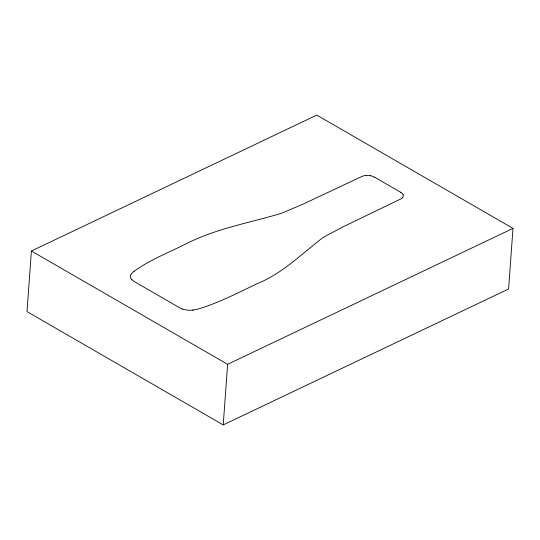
<?xml version="1.0" encoding="UTF-8"?>
<svg xmlns="http://www.w3.org/2000/svg" width="540" height="540" viewBox="0 0 540 540"><rect width="100%" height="100%" fill="white"/><g stroke="black" fill="none" stroke-linecap="round" stroke-linejoin="round"><path stroke-width="0.81" d="M31.401 251.019L27 311.614L223.229 424.906L508.599 288.981L513 228.386L316.771 115.094L31.401 251.019L227.63 364.311L513 228.386M223.229 424.906L227.63 364.311M133.947 271.384C149.654 260.017 167.94 252.862 185.193 244.262C214.704 228.994 247.61 223.263 279.187 213.968A107.082 56.201 4.2 0 0 283.048 212.632L304.027 203.695L362.016 176.404A10.22 5.366 4.2 0 1 365.189 175.608M193.097 310.028L192.652 310.075M370.197 175.723L369.839 175.669A10.037 5.272 4.2 0 0 365.209 175.635M182.804 309.076L182.263 308.887A13.642 7.162 4.2 0 1 181.271 308.502L180.252 308.043A32.359 16.983 4.2 0 1 179.482 307.672L134.298 281.583A32.359 16.983 4.2 0 1 133.664 281.144L132.887 280.571A13.642 7.162 4.2 0 1 132.253 280.017L131.956 279.713M374.49 177.147L400.754 192.308M403.043 194.684L403.103 194.873A10.037 5.272 4.2 0 1 402.732 197.296M400.707 192.328A9.518 4.995 4.2 0 1 403.151 194.67M402.779 197.309A10.22 5.366 4.2 0 1 400.957 198.882L343.595 226.544L324.628 236.635A107.082 56.201 4.2 0 0 321.719 238.518C301.07 254.563 282.191 273.469 257.546 283.527C238.268 292.559 219.281 302.704 198.808 308.833A27.56 14.465 4.2 0 1 193.124 310.055M192.692 310.156A13.75 7.216 4.2 0 1 182.729 309.143M131.807 279.747A13.75 7.216 4.2 0 1 130.842 274.448M131.078 274.232A27.56 14.465 4.2 0 1 134.014 271.411M370.224 175.669A9.518 4.995 4.2 0 1 374.45 177.167"/></g></svg>
